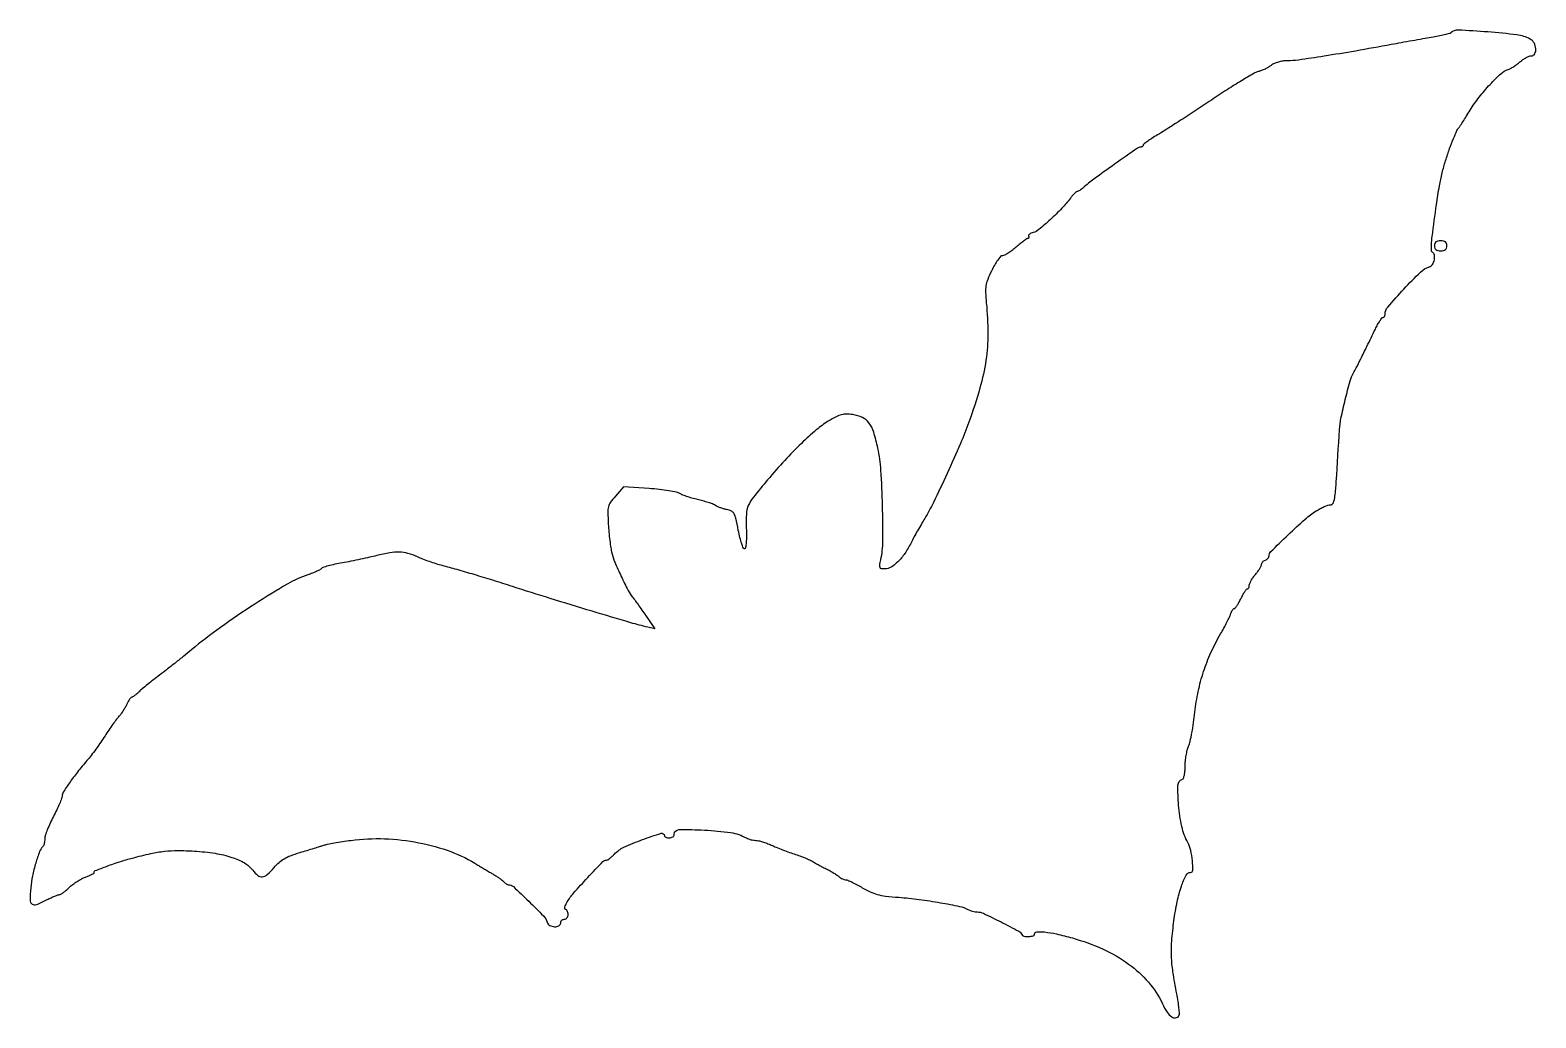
# Model space of a CAD drawing. Extents: x 0 to 610, y 0 to 400.
import ezdxf

# ---------------------------------------------------------------- set-up
doc = ezdxf.new("R2010")
doc.units = 0

msp = doc.modelspace()

# ---------------------------------------------------------------- linework, layer by layer
for points in [[(575.65448, 399.321147, -0.132315), (575.105684, 399.005251, -0.006433), (573.048933, 398.488109, -0.01009), (570.560064, 397.949072, -0.007075), (567.737814, 397.438556, 0.001772), (564.324466, 396.858432, 0.00087), (559.982358, 396.09683, 0.000863), (555.473774, 395.289915, 0.001255), (551.5, 394.561335, -0.002949), (537.038128, 391.960393, -0.004327), (524.288562, 389.858434, -0.003617), (513.883381, 388.312357, -0.035083), (509.437169, 388, 0.03385), (507.569893, 387.873439, 0.034884), (505.755906, 387.496106, 0.037178), (504.143138, 386.908952, 0.058978), (502.884859, 386.152491, -0.032216), (501.762643, 385.393439, -0.019768), (500.353966, 384.64069, -0.019789), (498.894712, 384.003573, -0.033083), (497.618003, 383.60031, 0.071666), (495.801909, 382.868845, 0.004548), (490.84793, 379.932365, 0.006604), (485.001872, 376.28851, 0.004859), (478.618003, 372.103229, -0.001777), (472.025545, 367.722853, -0.001898), (465.545601, 363.48556, -0.0018), (459.947486, 359.883734, -0.008884), (456.75, 357.921779, 0.009243), (454.546443, 356.567512, 0.014058), (452.689062, 355.303148, 0.008608), (451.209774, 354.194834, 0.23166), (451, 353.766369, -0.138318), (450.917577, 353.474123, -0.100119), (450.685907, 353.225121, -0.085824), (450.339401, 353.057466, -0.069967), (449.930746, 353, 0.15434), (448.662309, 352.598906, 0.001108), (439.432986, 346.08301, 0.004076), (431.017925, 340.010268, 0.02349), (426.75, 336.557315, -0.01919), (426.025001, 335.960375, -0.022597), (425.29375, 335.454425, -0.02225), (424.646819, 335.087798, -0.114829), (424.25, 334.989663, 0.17107), (423.849471, 334.842258, 0.020209), (423.132812, 334.198432, 0.022302), (422.320729, 333.33346, 0.016537), (421.5, 332.310625, -0.029218), (418.037652, 328.212922, -0.016409), (413.393874, 323.63728, -0.012552), (408.788867, 319.59765, -0.112744), (406.410471, 318.388174, 0.039083), (405.53179, 318.093052, 0.069839), (404.880019, 317.700935, 0.109663), (404.546387, 317.280928, 0.257049), (404.565928, 316.893326, -0.068876), (404.717608, 316.550028, -0.139123), (404.718204, 316.256779, -0.185199), (404.571697, 316.060287, -0.135865), (404.309017, 315.980816, 0.143553), (403.81867, 315.824357, 0.00905), (402.565859, 314.944778, 0.01273), (401.097937, 313.815639, 0.009081), (399.510929, 312.480816, -0.01707), (397.87289, 311.147163, -0.020813), (396.249812, 310.018629, -0.019845), (394.830275, 309.19401, -0.120041), (394.010929, 308.986856, 0.208222), (393.250077, 308.647742, 0.027495), (392.1059, 307.24998, 0.027572), (390.8522, 305.319037, 0.018268), (389.621543, 302.979209, 0.015887), (387.997829, 299.302829, 0.055165), (387.295954, 296.804791, 0.052274), (387.138234, 294.145445, 0.013252), (387.448697, 289.823868, -0.024274), (388.065324, 277.422363, -0.03657), (387.287477, 266.632531, -0.033457), (384.869814, 255.39779, -0.016535), (380.388554, 241.5, -0.015751), (376.968577, 232.849336, -0.005602), (371.556783, 220.704378, -0.005085), (366.002421, 208.923361, -0.025212), (362.483781, 202.5, 0.00631), (361.127615, 200.232102, 0.003916), (359.590392, 197.537822, 0.003928), (358.114694, 194.854431, 0.007079), (356.953771, 192.628757, -0.032139), (354.427693, 188.326117, -0.046978), (351.636256, 184.937199, -0.056744), (348.856319, 182.714264, -0.141215), (346.377764, 182, -0.04056), (344.949449, 182.116055, -0.252414), (344.3874, 182.549252, -0.146126), (344.271964, 183.435991, -0.012061), (344.704687, 185.75, 0.050176), (345.527528, 193.288615, 0.008748), (345.398013, 207.610213, 0.009578), (344.738401, 222.035362, 0.036034), (343.503529, 231, 0.023023), (341.815417, 237.476939, 0.085478), (339.906116, 241.221359, 0.122294), (337.258549, 243.385807, 0.073408), (333.352837, 244.574339, 0.033246), (330.762833, 244.788197, 0.070531), (328.770378, 244.538012, 0.055207), (326.636476, 243.695475, 0.014125), (323.39945, 241.865233, 0.040308), (318.567091, 238.390375, 0.016095), (312.519167, 232.910319, 0.014534), (305.812614, 226.04039, 0.011043), (298.855457, 218.143427, 0.007122), (293.081388, 211.088449, 0.064224), (291.022599, 207.679951, 0.091965), (290.229374, 204.317649, 0.021486), (290.198536, 198.5, -0.010448), (290.253052, 195.249528, -0.01996), (290.138096, 192.640987, -0.016654), (289.905523, 190.666714, -0.289762), (289.5, 190.199323, -0.385684), (289.03885, 190.418755, -0.016171), (288.34689, 192.267652, -0.020736), (287.633963, 194.707276, -0.012342), (286.978776, 197.662669, 0.006771), (285.948603, 202.567487, 0.073218), (285.22437, 204.452931, 0.155085), (284.162428, 205.442557, 0.060249), (282.23494, 206.085785, -0.019522), (280.909038, 206.41135, -0.018572), (279.589971, 206.844023, -0.01889), (278.454092, 207.313419, -0.060332), (277.756163, 207.741482, 0.075613), (276.954241, 208.200361, 0.012163), (275.253373, 208.810612, 0.013203), (273.197827, 209.432427, 0.01125), (271, 209.981588, -0.013229), (268.736091, 210.556789, -0.012822), (266.481852, 211.256351, -0.012836), (264.532072, 211.972991, -0.045329), (263.342473, 212.575008, 0.08785), (261.928701, 213.145986, 0.012177), (258.804904, 213.728094, 0.013454), (254.992684, 214.238029, 0.010377), (250.81287, 214.595495), (240.440794, 215.266067), (237.147934, 211.515706, 0.024671), (235.176579, 209.033552, 0.0945), (234.351293, 207.250223, 0.06733), (234.101409, 204.998687, 0.008642), (234.302054, 200.132673, 0.008278), (234.543836, 196.91712, 0.00726), (234.900699, 193.567098, 0.007315), (235.311121, 190.55164, 0.021607), (235.712319, 188.5, 0.040681), (236.919862, 184.827106, 0.009963), (239.510731, 179.007975, 0.009045), (242.304587, 173.324689, 0.056188), (244.101672, 170.624641, -0.01845), (244.670647, 169.895461, -0.001862), (245.953941, 168.105445, -0.002332), (247.465793, 165.958827, -0.001855), (249.078394, 163.627939), (253.108796, 157.755878), (250.304398, 158.406376, -0.014449), (243.41382, 160.215981, -0.001599), (227.796997, 164.857779, -0.002113), (210.766205, 170.05775, -0.002902), (195.5, 174.886855, 0.002614), (187.539159, 177.410138, 0.003056), (179.956139, 179.71938, 0.003302), (173.012282, 181.73786, 0.005144), (167, 183.375926, -0.012369), (164.566503, 184.076865, -0.008074), (161.79375, 184.999823, -0.008121), (159.117786, 185.98792, -0.015348), (157, 186.884939, 0.03836), (153.122912, 188.320716, 0.061175), (149.635739, 188.868402, 0.052032), (145.735909, 188.593467, 0.020387), (140.460099, 187.440689, -0.007898), (137.615983, 186.7444, -0.003736), (133.927826, 185.931935, -0.003702), (130.055044, 185.139011, -0.005224), (126.592074, 184.494176, 0.009167), (123.519246, 183.896878, 0.0133), (120.833179, 183.248318, 0.008859), (118.642485, 182.615443, 0.175011), (118.092074, 182.200943, -0.127915), (117.608879, 181.761927, -0.012971), (116.205172, 181.07145, -0.015563), (114.458133, 180.332654, -0.011797), (112.5, 179.628159, 0.052089), (104.426422, 175.965921, 0.010811), (91.13799, 167.790258, 0.011957), (77.152803, 158.282137, 0.018011), (65.482392, 149.280277, -0.003356), (62.372503, 146.732728, -0.002264), (58.791423, 143.865847, -0.00228), (55.3028, 141.12464, -0.004534), (52.509688, 138.990852, 0.004945), (50.047238, 137.106462, 0.004824), (47.601895, 135.15825, 0.00476), (45.487148, 133.406125, 0.017971), (44.214234, 132.25, -0.01426), (43.279538, 131.388319, -0.018812), (42.377537, 130.660937, -0.016462), (41.597522, 130.117979, -0.144793), (41.198657, 130, 0.216956), (40.851826, 129.842073, 0.027175), (40.331258, 129.173928, 0.027984), (39.772012, 128.265025, 0.019732), (39.24344, 127.187841, -0.024638), (38.625141, 125.958433, -0.01555), (37.790439, 124.585773, -0.01561), (36.883507, 123.284443, -0.027544), (36.045046, 122.278727, 0.026165), (35.055478, 121.098385, 0.006656), (33.578874, 119.081992, 0.006767), (31.95224, 116.730841, 0.006805), (30.392933, 114.340886, -0.009851), (28.714574, 111.802382, -0.006849), (26.724184, 109.000041, -0.00691), (24.739093, 106.362025, -0.014153), (23.097215, 104.36138, 0.011339), (19.222414, 99.693713, 0.015464), (15.960255, 95.305395, 0.012446), (13.485765, 91.556642, 0.14055), (13, 89.862692, -0.093254), (12.833135, 88.975789, -0.008376), (11.971875, 86.872721, -0.010666), (10.840443, 84.384526, -0.00813), (9.5, 81.708422, 0.012963), (8.160072, 78.967502, 0.014881), (7.028125, 76.282798, 0.014071), (6.205061, 73.964231, 0.078403), (6, 72.664536, -0.027758), (5.947513, 71.719837, -0.029753), (5.790663, 70.808787, -0.031135), (5.562288, 70.049675, -0.108148), (5.287363, 69.620696, 0.106667), (3.893626, 67.459941, 0.018414), (2.336418, 62.81564, 0.020816), (1.02335, 57.565281, 0.028565), (0.313688, 52.75, 0.018511), (0.052749, 47.754933, 0.246916), (0.857604, 46.166425, 0.257886), (2.593796, 45.969569, 0.01997), (7, 48, -0.009545), (8.574741, 48.76585, -0.011968), (10.064053, 49.4125, -0.010211), (11.328131, 49.895932, -0.086428), (11.925684, 50, 0.140486), (12.481063, 50.159188, 0.018267), (13.512301, 50.856886, 0.02011), (14.698905, 51.80001, 0.015565), (15.915151, 52.917058, -0.030653), (17.316105, 54.12793, -0.02003), (19.065599, 55.354355, -0.020158), (20.874118, 56.416532, -0.035954), (22.44963, 57.117946, 0.015786), (23.810011, 57.659005, 0.023636), (24.957079, 58.223575, 0.020456), (25.823263, 58.749343, 0.251177), (26, 59.078963, -0.308691), (26.448136, 59.735662, -0.004223), (31.219163, 61.557183, -0.011454), (36.398959, 63.350836, -0.012557), (41.5, 64.847174, -0.0108), (48.938114, 66.656556, -0.026405), (54.496013, 67.577607, -0.028508), (59.862966, 67.870008, -0.014635), (66.598201, 67.655476, -0.023152), (75.011652, 66.748336, -0.04075), (81.808436, 65.119902, -0.051043), (86.938438, 62.837542, -0.103758), (90.220106, 59.91616, 0.061306), (92.275561, 57.749641, 0.205474), (94.113856, 57.213196, 0.155548), (96.122775, 58.134523, 0.032106), (98.86135, 60.970167, -0.033835), (100.906521, 63.073241, -0.051419), (102.966257, 64.571761, -0.042696), (105.557922, 65.794645, -0.016112), (109.36135, 67.06907, 0.000937), (112.277715, 67.948787, 0.00099), (115.137396, 68.823443, 0.000944), (117.599012, 69.586774, 0.004508), (119, 70.038012, -0.030673), (120.466027, 70.426881, -0.005358), (123.276016, 70.959262, -0.005798), (126.59083, 71.510981, -0.005173), (130.046011, 72.00842, -0.04225), (143.653878, 72.664702, -0.039062), (157.549298, 71.068888, -0.040276), (170.555742, 67.428093, -0.054159), (181.5, 61.983171, 0.004347), (182.862601, 61.126659, 0.002652), (184.485637, 60.137862, 0.002657), (186.104617, 59.174956, 0.004708), (187.451103, 58.400737, -0.013365), (188.681437, 57.664675, -0.011425), (189.937853, 56.825768, -0.011576), (191.04515, 56.010394, -0.031893), (191.772532, 55.370325, 0.024429), (192.35097, 54.845808, 0.027583), (192.955688, 54.402533, 0.028407), (193.504903, 54.087636, 0.116472), (193.876011, 54, -0.188523), (195.825842, 53.237734, -0.006051), (202.084211, 47.319817, -0.008136), (208.033231, 41.365794, -0.115858), (209.562495, 38.803095, 0.19422), (210.608653, 37.538108, 0.11056), (212.547409, 36.989185, 0.132758), (214.302254, 37.360077, 0.281754), (215, 38.5, -0.099038), (215.114514, 39.072457, -0.097945), (215.440625, 39.559375, -0.097945), (215.927543, 39.885486, -0.099038), (216.5, 40, 0.130775), (217.075754, 40.153209, 0.10214), (217.5625, 40.583333, 0.08892), (217.888136, 41.230589, 0.072314), (218, 42, 0.050855), (217.921961, 42.765281, 0.070808), (217.689643, 43.4125, 0.090901), (217.34676, 43.847695, 0.182534), (216.943464, 44, -0.386801), (216.679798, 44.239859, -0.082962), (216.727743, 44.913486, -0.048333), (217.074824, 45.916334, -0.024101), (217.693464, 47.110525, -0.049524), (220.233301, 50.629819, -0.007972), (225.945611, 56.885277, -0.003465), (232.144212, 63.369006, -0.19777), (233.633935, 64.017277, 0.140048), (234.101327, 64.160953, 0.020245), (234.922969, 64.743823, 0.021633), (235.859591, 65.533929, 0.016988), (236.805959, 66.466364, -0.094647), (240.615359, 69.204516, -0.020505), (248.135274, 72.32633, -0.014617), (255.698886, 74.860168, -0.5032), (257, 73.894689, 0.208674), (257.14926, 73.552622, 0.082), (257.5875, 73.262815, 0.062472), (258.234331, 73.065656, 0.042796), (259, 73, 0.069329), (259.764403, 73.106502, 0.085423), (260.4125, 73.417418, 0.100004), (260.845831, 73.879116, 0.139486), (261, 74.420996, -0.408182), (262.883488, 76.343761, -0.017578), (273.271682, 76.192957, -0.024744), (283.865997, 75.13911, -0.090188), (290.236431, 72.967651, 0.04063), (291.05128, 72.596713, 0.024238), (292.070388, 72.284248, 0.024166), (293.12283, 72.070121, 0.038117), (294.041295, 72, -0.0576), (295.112607, 71.876173, -0.016358), (296.734447, 71.439759, -0.016247), (298.546984, 70.822838, -0.016536), (300.304864, 70.092795, 0.009753), (302.315061, 69.22582, 0.004623), (304.937194, 68.183264, 0.004579), (307.701032, 67.142851, 0.006464), (310.183457, 66.270466, -0.00709), (312.45598, 65.468648, -0.008341), (314.584133, 64.643078, -0.007458), (316.355706, 63.890615, -0.050359), (317.183457, 63.419748, 0.023613), (317.937466, 62.935797, 0.005097), (319.288266, 62.174521, 0.005308), (320.872064, 61.324865, 0.00505), (322.5, 60.49449, -0.010648), (324.128283, 59.640832, -0.010756), (325.71317, 58.721392, -0.010608), (327.057678, 57.862619, -0.042266), (327.821429, 57.252412, 0.045374), (328.4291, 56.773052, 0.035952), (329.161404, 56.367896, 0.037091), (329.901651, 56.089837, 0.071415), (330.527422, 56, -0.099745), (331.34394, 55.835476, -0.011504), (333.060386, 55.067577, -0.013487), (335.077472, 54.041311, -0.010623), (337.205994, 52.825793, 0.025411), (340.425224, 51.111574, 0.045052), (343.249011, 50.085769, 0.035215), (346.651354, 49.438462, 0.010069), (352, 48.915487, -0.013113), (360.212599, 48.061986, -0.010908), (368.892383, 46.73602, -0.008756), (376.597248, 45.246888, -0.07086), (379.969908, 44.016105, 0.035051), (380.838572, 43.626804, 0.023191), (381.88191, 43.298481, 0.023363), (382.930856, 43.072949, 0.04129), (383.81272, 43, -0.112011), (386.275248, 42.441329, -0.006175), (393.409417, 38.919725, -0.004567), (400.635607, 35.15752, -0.176323), (401.833333, 33.826094, 0.258271), (402.65544, 33.158871, 0.05253), (404.595571, 33.020273, 0.05507), (406.44944, 33.288477, 0.341713), (407, 34, -0.394956), (407.857447, 34.91617, -0.042089), (411.049598, 34.858913, -0.030504), (415.835403, 34.071579, -0.012056), (422.30416, 32.432549, -0.03802), (434.77185, 27.90595, -0.05157), (445.116018, 21.882313, -0.057184), (453.162308, 14.46699, -0.067594), (458.802891, 5.800204, 0.031735), (460.704301, 2.364117, 0.095595), (462.540471, 0.430226, 0.205567), (464.155105, 0.077262, 0.209735), (465.505135, 1.008308, 0.155281), (465.687437, 1.735991, 0.009501), (465.50266, 3.994547, 0.013414), (465.153488, 6.719174, 0.009483), (464.621622, 9.758308, -0.010024), (463.065364, 18.707914, -0.028219), (462.458544, 25.029429, -0.029976), (462.585301, 31.164257, -0.012567), (463.457483, 39.382897, -0.01836), (464.76316, 47.101379, -0.031521), (466.486098, 53.392517, -0.034145), (468.379652, 57.888767, -0.283211), (470.184141, 59, 0.408058), (471.070101, 59.867494, 0.02799), (470.935342, 63.726932, 0.033429), (470.263559, 67.951455, 0.066968), (469.080634, 71.110739, -0.068253), (466.675409, 77.584848, -0.033713), (465.344234, 86.274074, -0.027542), (465.104846, 94.373525, -0.315792), (466.901646, 96.800549, 0.234021), (467.329103, 97.224702, 0.030817), (467.677359, 98.493424, 0.030518), (467.920042, 100.152317, 0.021064), (468, 102.049406, -0.024313), (468.102657, 104.159269, -0.018281), (468.412663, 106.462495, -0.018589), (468.865208, 108.611782, -0.039903), (469.40481, 110.216073, 0.046067), (470.01912, 112.11968, 0.00921), (470.7347, 115.619721, 0.009666), (471.416091, 119.739287, 0.008881), (471.959382, 124, -0.024989), (473.307854, 132.407573, -0.027053), (475.464369, 140.414346, -0.027107), (478.468191, 148.127142, -0.025296), (482.350898, 155.655411, 0.007092), (483.702928, 158.058029, 0.007596), (484.95483, 160.44409, 0.007258), (485.968739, 162.524503, 0.035117), (486.442322, 163.75, -0.029377), (486.763955, 164.611553, -0.040239), (487.158063, 165.339063, -0.04561), (487.563228, 165.852515, -0.205726), (487.906506, 166, 0.230675), (488.302125, 166.192776, 0.01797), (489.012863, 167.17163, 0.021628), (489.800935, 168.460367, 0.014702), (490.589119, 169.988527, -0.014181), (491.375725, 171.517537, -0.020877), (492.158991, 172.808794, -0.01699), (492.864346, 173.794773, -0.229019), (493.25, 173.988527, 0.181403), (493.536353, 174.100979, 0.08924), (493.779688, 174.414717, 0.069913), (493.944591, 174.877834, 0.050662), (494, 175.423275, -0.105371), (494.157224, 176.161041, -0.024333), (494.734375, 177.301218, -0.02408), (495.543043, 178.575726, -0.021493), (496.5, 179.817631, 0.017306), (497.457143, 181.038505, 0.020904), (498.265625, 182.249959, 0.020054), (498.853652, 183.309699, 0.117151), (499, 183.925741, -0.114655), (499.110979, 184.403344, -0.065765), (499.440625, 184.897851, -0.06029), (499.926442, 185.333539, -0.061129), (500.5, 185.638374, 0.058181), (501.073603, 185.938924, 0.059048), (501.559375, 186.36226, 0.065087), (501.889393, 186.838472, 0.119571), (502, 187.294373, -0.200393), (502.725975, 189.033011, -0.003973), (509.750267, 195.868219, -0.009374), (516.611471, 202.197102, -0.040827), (521.02681, 205.516925, -0.019302), (522.669633, 206.467378, -0.020339), (524.352901, 207.270597, -0.020471), (525.853844, 207.84176, -0.080845), (526.826109, 208, 0.308804), (528.041814, 208.829975, 0.063164), (528.711669, 211.491262, 0.014804), (529.250376, 217.406771, 0.000621), (530.516829, 238.5, -0.037027), (531.142256, 243.183693, -0.009127), (532.874656, 250.752083, -0.007676), (534.851991, 258.226331, -0.061686), (536.225263, 261.5, 0.012315), (537.301245, 263.489478, 0.002372), (539.143562, 267.148827, 0.001985), (541.641754, 272.22047, 0.000774), (545.056304, 279.25, -0.013116), (545.996601, 281.070069, -0.019557), (546.921093, 282.604688, -0.015123), (547.749096, 283.785464, -0.236517), (548.177255, 284, 0.153858), (548.491034, 284.098896, 0.097947), (548.758319, 284.377379, 0.080475), (548.938674, 284.79347, 0.062181), (549, 285.284695, -0.179563), (550.075088, 288.181796, -0.010024), (556.602394, 295.464892, -0.012458), (563.354294, 302.349176, -0.116234), (566.898754, 304.467866, 0.169819), (568.199979, 305.444309, 0.095787), (568.976564, 307.283062, 0.100984), (568.990622, 309.197678, 0.208776), (568.155465, 310.403917, -0.237641), (567.859758, 310.885584, -0.017687), (567.782575, 312.472496, -0.021503), (567.841694, 314.457702, -0.014499), (568.071996, 316.712934, -0.001912), (569.845246, 329.808858, -0.009084), (571.024541, 337.278865, -0.015379), (572.13091, 342.586629, -0.018443), (573.507343, 347.5, -0.007267), (575.159912, 352.411759, -0.011652), (576.727487, 356.546386, -0.010192), (578.118613, 359.78177, -0.097183), (578.988714, 361, 0.059393), (579.321657, 361.399054, 0.001706), (580.52468, 363.2625, 0.003431), (581.919899, 365.473165, 0.002352), (583.474089, 368, -0.028848), (587.063042, 373.196692, -0.022297), (591.533206, 378.432576, -0.020285), (595.92971, 382.772972, -0.108189), (598.835397, 384.447757, 0.049218), (599.768055, 384.848347, 0.016781), (601.035157, 385.603765, 0.016498), (602.387151, 386.536988, 0.018284), (603.627718, 387.527355, -0.02711), (604.855907, 388.472852, -0.027723), (606.17033, 389.272294, -0.028831), (607.383989, 389.83384, -0.094028), (608.25, 389.998779, 0.273772), (609.646169, 390.826497, 0.144563), (610.088774, 392.86244, 0.109574), (609.370212, 395.258571, 0.146708), (607.75, 396.829103, 0.088634), (602.425018, 398.486146, 0.011848), (590.681582, 399.678462, 0.007535), (578.540465, 400.437279, 0.211247)], [(569, 313, 0.07578), (569.142566, 312.064742, 0.149477), (569.5625, 311.45, 0.124434), (570.317234, 311.106468, 0.044917), (571.5, 311, 0.044917), (572.682766, 311.106468, 0.124434), (573.4375, 311.45, 0.149477), (573.857434, 312.064742, 0.07578), (574, 313, 0.07578), (573.857434, 313.935258, 0.149477), (573.4375, 314.55, 0.124434), (572.682766, 314.893532, 0.044917), (571.5, 315, 0.044917), (570.317234, 314.893532, 0.124434), (569.5625, 314.55, 0.149477), (569.142566, 313.935258, 0.07578)]]:
    msp.add_lwpolyline(points, format="xyb", close=True)

doc.saveas('drawing.dxf')
